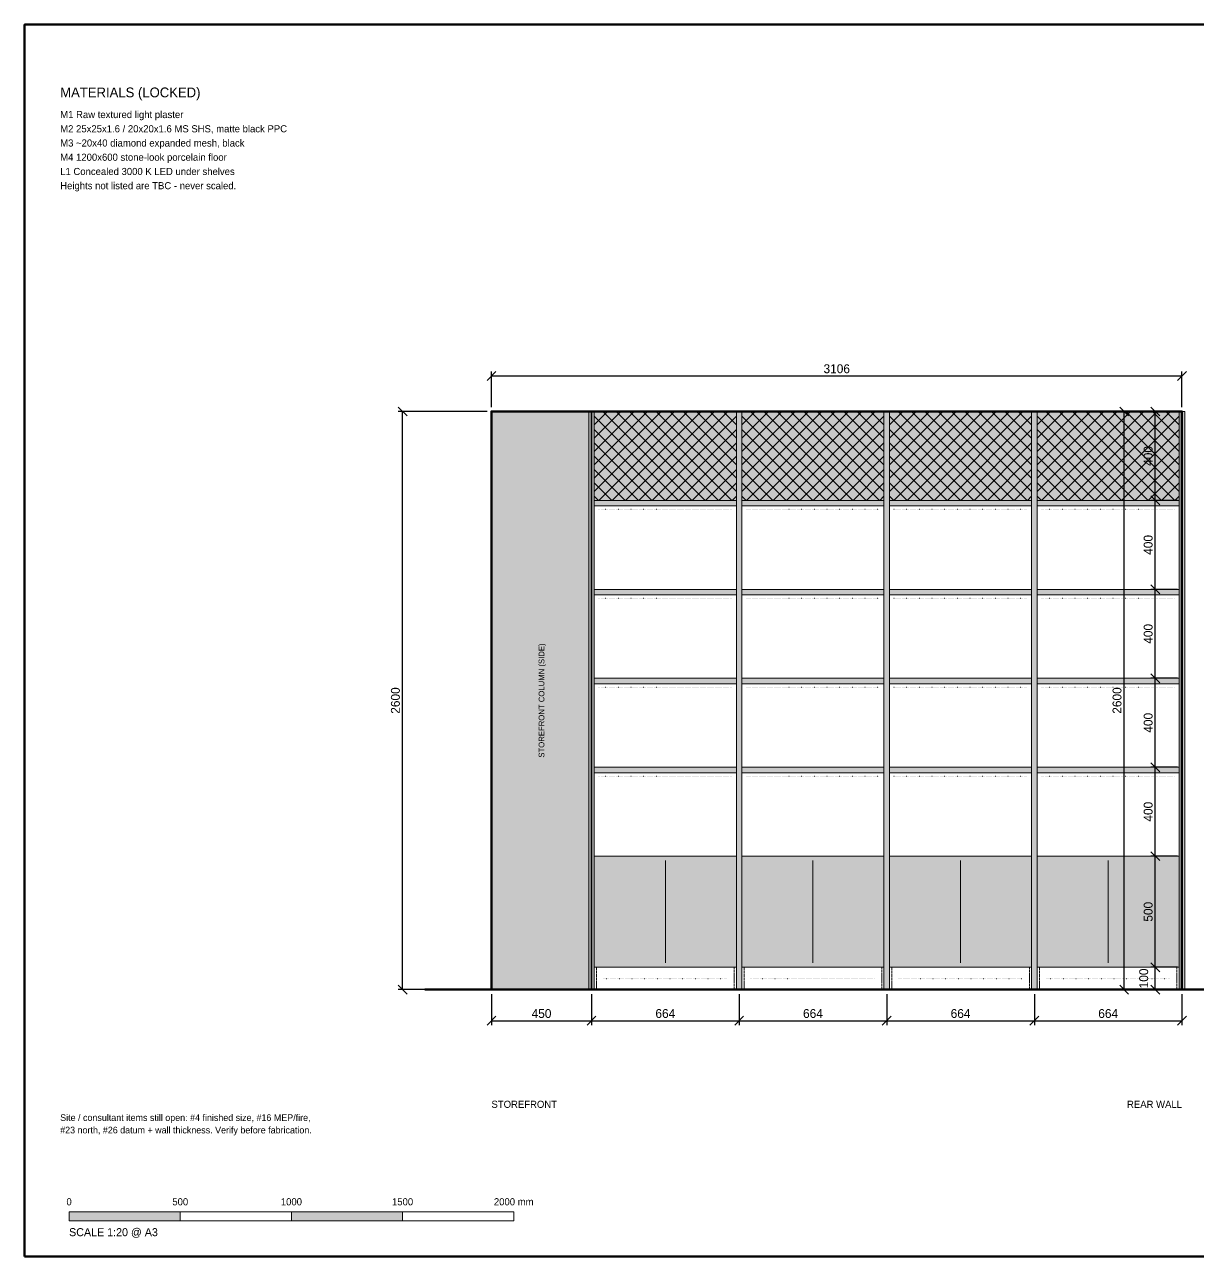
# Model space of a CAD drawing. Header units: millimetres. Extents: x 200 to 8200, y 200 to 5740.
# Drawn here: x 200 to 5480, y 200 to 5740 of the extents above; entities that cross this region are included whole.
import ezdxf
from ezdxf.enums import TextEntityAlignment as Align

# ---------------------------------------------------------------- set-up
doc = ezdxf.new("R2010")
doc.units = ezdxf.units.MM
doc.header["$LTSCALE"] = 10
doc.linetypes.add('DASHED', pattern=[1.524, 1.27, -0.254])
doc.linetypes.add('DOT', pattern=[0.508, 0, -0.508])
for name, color, linetype in [('A-DIMS', 4, 'Continuous'), ('A-FURN', 7, 'Continuous'), ('A-MESH', 7, 'Continuous'), ('A-SHEET', 7, 'Continuous'), ('A-TBC-CLOUD', 1, 'Continuous'), ('A-TEXT', 7, 'Continuous'), ('A-WALL', 8, 'Continuous'), ('E-LED', 7, 'Continuous')]:
    doc.layers.add(name, color=color, linetype=linetype)
doc.dimstyles.new('BF20', dxfattribs={"dimtxt": 40, "dimasz": 30, "dimexe": 20, "dimexo": 20, "dimgap": 12, "dimtad": 1, "dimdec": 0, "dimtsz": 20, "dimcen": 2.5, "dimazin": 3, "dimtfac": 1, "dimtmove": 0, "dimatfit": 3})

msp = doc.modelspace()

# ---------------------------------------------------------------- hatches: boundary and pattern name
at = {"layer": 'A-FURN'}
for points in [[(2300, 1400), (2750, 1400), (2750, 4000), (2300, 4000)], [(2737.5, 1400), (2762.5, 1400), (2762.5, 4000), (2737.5, 4000)], [(3401.5, 1400), (3426.5, 1400), (3426.5, 4000), (3401.5, 4000)], [(4065.5, 1400), (4090.5, 1400), (4090.5, 4000), (4065.5, 4000)], [(4729.5, 1400), (4754.5, 1400), (4754.5, 4000), (4729.5, 4000)], [(5393.5, 1400), (5418.5, 1400), (5418.5, 4000), (5393.5, 4000)], [(2762.5, 3575), (3401.5, 3575), (3401.5, 3600), (2762.5, 3600)], [(3426.5, 3575), (4065.5, 3575), (4065.5, 3600), (3426.5, 3600)], [(4090.5, 3575), (4729.5, 3575), (4729.5, 3600), (4090.5, 3600)], [(4754.5, 3575), (5393.5, 3575), (5393.5, 3600), (4754.5, 3600)], [(2762.5, 3175), (3401.5, 3175), (3401.5, 3200), (2762.5, 3200)], [(3426.5, 3175), (4065.5, 3175), (4065.5, 3200), (3426.5, 3200)], [(4090.5, 3175), (4729.5, 3175), (4729.5, 3200), (4090.5, 3200)], [(4754.5, 3175), (5393.5, 3175), (5393.5, 3200), (4754.5, 3200)], [(2762.5, 2775), (3401.5, 2775), (3401.5, 2800), (2762.5, 2800)], [(3426.5, 2775), (4065.5, 2775), (4065.5, 2800), (3426.5, 2800)], [(4090.5, 2775), (4729.5, 2775), (4729.5, 2800), (4090.5, 2800)], [(4754.5, 2775), (5393.5, 2775), (5393.5, 2800), (4754.5, 2800)], [(2762.5, 2375), (3401.5, 2375), (3401.5, 2400), (2762.5, 2400)], [(3426.5, 2375), (4065.5, 2375), (4065.5, 2400), (3426.5, 2400)], [(4090.5, 2375), (4729.5, 2375), (4729.5, 2400), (4090.5, 2400)], [(4754.5, 2375), (5393.5, 2375), (5393.5, 2400), (4754.5, 2400)], [(2762.5, 1500), (3401.5, 1500), (3401.5, 2000), (2762.5, 2000)], [(3426.5, 1500), (4065.5, 1500), (4065.5, 2000), (3426.5, 2000)], [(4090.5, 1500), (4729.5, 1500), (4729.5, 2000), (4090.5, 2000)], [(4754.5, 1500), (5393.5, 1500), (5393.5, 2000), (4754.5, 2000)]]:
    msp.add_hatch(color=8, dxfattribs=at).paths.add_polyline_path(points)
at = {"layer": 'A-MESH'}
for points in [[(2762.5, 3600), (3401.5, 3600), (3401.5, 4000), (2762.5, 4000)], [(3426.5, 3600), (4065.5, 3600), (4065.5, 4000), (3426.5, 4000)], [(4090.5, 3600), (4729.5, 3600), (4729.5, 4000), (4090.5, 4000)], [(4754.5, 3600), (5393.5, 3600), (5393.5, 4000), (4754.5, 4000)]]:
    msp.add_hatch(color=8, dxfattribs=at).paths.add_polyline_path(points)
at = {"layer": 'A-SHEET'}
for points in [[(400, 360), (900, 360), (900, 400), (400, 400)], [(1400, 360), (1900, 360), (1900, 400), (1400, 400)]]:
    msp.add_hatch(color=7, dxfattribs=at).paths.add_polyline_path(points)

# ---------------------------------------------------------------- linework, layer by layer
at = {"layer": 'A-FURN', "linetype": 'CONTINUOUS', "lineweight": 35}
msp.add_lwpolyline([(2300, 1400), (2750, 1400), (2750, 4000), (2300, 4000)], close=True, dxfattribs=at)
at = {"layer": 'A-FURN', "linetype": 'CONTINUOUS', "lineweight": 18}
for points in [[(2737.5, 1400), (2762.5, 1400), (2762.5, 4000), (2737.5, 4000)], [(3401.5, 1400), (3426.5, 1400), (3426.5, 4000), (3401.5, 4000)], [(4065.5, 1400), (4090.5, 1400), (4090.5, 4000), (4065.5, 4000)], [(4729.5, 1400), (4754.5, 1400), (4754.5, 4000), (4729.5, 4000)], [(5393.5, 1400), (5418.5, 1400), (5418.5, 4000), (5393.5, 4000)], [(2762.5, 3575), (3401.5, 3575), (3401.5, 3600), (2762.5, 3600)], [(3426.5, 3575), (4065.5, 3575), (4065.5, 3600), (3426.5, 3600)], [(4090.5, 3575), (4729.5, 3575), (4729.5, 3600), (4090.5, 3600)], [(4754.5, 3575), (5393.5, 3575), (5393.5, 3600), (4754.5, 3600)], [(2762.5, 3175), (3401.5, 3175), (3401.5, 3200), (2762.5, 3200)], [(3426.5, 3175), (4065.5, 3175), (4065.5, 3200), (3426.5, 3200)], [(4090.5, 3175), (4729.5, 3175), (4729.5, 3200), (4090.5, 3200)], [(4754.5, 3175), (5393.5, 3175), (5393.5, 3200), (4754.5, 3200)], [(2762.5, 2775), (3401.5, 2775), (3401.5, 2800), (2762.5, 2800)], [(3426.5, 2775), (4065.5, 2775), (4065.5, 2800), (3426.5, 2800)], [(4090.5, 2775), (4729.5, 2775), (4729.5, 2800), (4090.5, 2800)], [(4754.5, 2775), (5393.5, 2775), (5393.5, 2800), (4754.5, 2800)], [(2762.5, 2375), (3401.5, 2375), (3401.5, 2400), (2762.5, 2400)], [(3426.5, 2375), (4065.5, 2375), (4065.5, 2400), (3426.5, 2400)], [(4090.5, 2375), (4729.5, 2375), (4729.5, 2400), (4090.5, 2400)], [(4754.5, 2375), (5393.5, 2375), (5393.5, 2400), (4754.5, 2400)], [(2762.5, 1500), (3401.5, 1500), (3401.5, 2000), (2762.5, 2000)], [(3426.5, 1500), (4065.5, 1500), (4065.5, 2000), (3426.5, 2000)], [(4090.5, 1500), (4729.5, 1500), (4729.5, 2000), (4090.5, 2000)], [(4754.5, 1500), (5393.5, 1500), (5393.5, 2000), (4754.5, 2000)]]:
    msp.add_lwpolyline(points, close=True, dxfattribs=at)
at = {"layer": 'A-FURN', "linetype": 'CONTINUOUS', "lineweight": 13}
for points in [[(3082, 1520), (3082, 1980)], [(3746, 1520), (3746, 1980)], [(4410, 1520), (4410, 1980)], [(5074, 1520), (5074, 1980)]]:
    msp.add_lwpolyline(points, dxfattribs=at)
at = {"layer": 'A-FURN', "linetype": 'DASHED', "lineweight": 13}
for points in [[(2772.5, 1400), (3391.5, 1400), (3391.5, 1500), (2772.5, 1500)], [(3436.5, 1400), (4055.5, 1400), (4055.5, 1500), (3436.5, 1500)], [(4100.5, 1400), (4719.5, 1400), (4719.5, 1500), (4100.5, 1500)], [(4764.5, 1400), (5383.5, 1400), (5383.5, 1500), (4764.5, 1500)]]:
    msp.add_lwpolyline(points, close=True, dxfattribs=at)
at = {"layer": 'A-MESH', "linetype": 'CONTINUOUS', "lineweight": 18}
for points in [[(2762.5, 3600), (3401.5, 3600), (3401.5, 4000), (2762.5, 4000)], [(3426.5, 3600), (4065.5, 3600), (4065.5, 4000), (3426.5, 4000)], [(4090.5, 3600), (4729.5, 3600), (4729.5, 4000), (4090.5, 4000)], [(4754.5, 3600), (5393.5, 3600), (5393.5, 4000), (4754.5, 4000)]]:
    msp.add_lwpolyline(points, close=True, dxfattribs=at)
at = {"layer": 'A-MESH', "linetype": 'CONTINUOUS', "lineweight": 13}
for points in [[(2762.5, 4000), (2762.5, 4000)], [(2762.5, 3940), (2822.5, 4000)], [(2762.5, 3880), (2882.5, 4000)], [(2762.5, 3820), (2942.5, 4000)], [(2762.5, 3760), (3002.5, 4000)], [(2762.5, 3700), (3062.5, 4000)], [(2762.5, 3640), (3122.5, 4000)], [(2782.5, 3600), (3182.5, 4000)], [(3201.5, 3600), (2801.5, 4000)], [(2842.5, 3600), (3242.5, 4000)], [(3261.5, 3600), (2861.5, 4000)], [(2902.5, 3600), (3302.5, 4000)], [(3321.5, 3600), (2921.5, 4000)], [(2962.5, 3600), (3362.5, 4000)], [(3381.5, 3600), (2981.5, 4000)], [(3401.5, 3640), (3041.5, 4000)], [(3401.5, 3700), (3101.5, 4000)], [(3401.5, 3760), (3161.5, 4000)], [(3401.5, 3820), (3221.5, 4000)], [(3401.5, 3880), (3281.5, 4000)], [(3401.5, 3940), (3341.5, 4000)], [(3401.5, 4000), (3401.5, 4000)], [(3426.5, 4000), (3426.5, 4000)], [(3426.5, 3940), (3486.5, 4000)], [(3426.5, 3880), (3546.5, 4000)], [(3426.5, 3820), (3606.5, 4000)], [(3426.5, 3760), (3666.5, 4000)], [(3426.5, 3700), (3726.5, 4000)], [(3426.5, 3640), (3786.5, 4000)], [(3446.5, 3600), (3846.5, 4000)], [(3865.5, 3600), (3465.5, 4000)], [(3506.5, 3600), (3906.5, 4000)], [(3925.5, 3600), (3525.5, 4000)], [(3566.5, 3600), (3966.5, 4000)], [(3985.5, 3600), (3585.5, 4000)], [(3626.5, 3600), (4026.5, 4000)], [(4045.5, 3600), (3645.5, 4000)], [(4065.5, 3640), (3705.5, 4000)], [(4065.5, 3700), (3765.5, 4000)], [(4065.5, 3760), (3825.5, 4000)], [(4065.5, 3820), (3885.5, 4000)], [(4065.5, 3880), (3945.5, 4000)], [(4065.5, 3940), (4005.5, 4000)], [(4065.5, 4000), (4065.5, 4000)], [(4090.5, 4000), (4090.5, 4000)], [(4090.5, 3940), (4150.5, 4000)], [(4090.5, 3880), (4210.5, 4000)], [(4090.5, 3820), (4270.5, 4000)], [(4090.5, 3760), (4330.5, 4000)], [(4090.5, 3700), (4390.5, 4000)], [(4090.5, 3640), (4450.5, 4000)], [(4110.5, 3600), (4510.5, 4000)], [(4529.5, 3600), (4129.5, 4000)], [(4170.5, 3600), (4570.5, 4000)], [(4589.5, 3600), (4189.5, 4000)], [(4230.5, 3600), (4630.5, 4000)], [(4649.5, 3600), (4249.5, 4000)], [(4290.5, 3600), (4690.5, 4000)], [(4709.5, 3600), (4309.5, 4000)], [(4729.5, 3640), (4369.5, 4000)], [(4729.5, 3700), (4429.5, 4000)], [(4729.5, 3760), (4489.5, 4000)], [(4729.5, 3820), (4549.5, 4000)], [(4729.5, 3880), (4609.5, 4000)], [(4729.5, 3940), (4669.5, 4000)], [(4729.5, 4000), (4729.5, 4000)], [(4754.5, 4000), (4754.5, 4000)], [(4754.5, 3940), (4814.5, 4000)], [(4754.5, 3880), (4874.5, 4000)], [(4754.5, 3820), (4934.5, 4000)], [(4754.5, 3760), (4994.5, 4000)], [(4754.5, 3700), (5054.5, 4000)], [(4754.5, 3640), (5114.5, 4000)], [(4774.5, 3600), (5174.5, 4000)], [(5193.5, 3600), (4793.5, 4000)], [(4834.5, 3600), (5234.5, 4000)], [(5253.5, 3600), (4853.5, 4000)], [(4894.5, 3600), (5294.5, 4000)], [(5313.5, 3600), (4913.5, 4000)], [(4954.5, 3600), (5354.5, 4000)], [(5373.5, 3600), (4973.5, 4000)], [(5393.5, 3640), (5033.5, 4000)], [(5393.5, 3700), (5093.5, 4000)], [(5393.5, 3760), (5153.5, 4000)], [(5393.5, 3820), (5213.5, 4000)], [(5393.5, 3880), (5273.5, 4000)], [(5393.5, 3940), (5333.5, 4000)], [(5393.5, 4000), (5393.5, 4000)], [(3141.5, 3600), (2762.5, 3979)], [(3022.5, 3600), (3401.5, 3979)], [(3805.5, 3600), (3426.5, 3979)], [(3686.5, 3600), (4065.5, 3979)], [(4469.5, 3600), (4090.5, 3979)], [(4350.5, 3600), (4729.5, 3979)], [(5133.5, 3600), (4754.5, 3979)], [(5014.5, 3600), (5393.5, 3979)], [(3081.5, 3600), (2762.5, 3919)], [(3082.5, 3600), (3401.5, 3919)], [(3745.5, 3600), (3426.5, 3919)], [(3746.5, 3600), (4065.5, 3919)], [(4409.5, 3600), (4090.5, 3919)], [(4410.5, 3600), (4729.5, 3919)], [(5073.5, 3600), (4754.5, 3919)], [(5074.5, 3600), (5393.5, 3919)], [(3021.5, 3600), (2762.5, 3859)], [(3142.5, 3600), (3401.5, 3859)], [(3685.5, 3600), (3426.5, 3859)], [(3806.5, 3600), (4065.5, 3859)], [(4349.5, 3600), (4090.5, 3859)], [(4470.5, 3600), (4729.5, 3859)], [(5013.5, 3600), (4754.5, 3859)], [(5134.5, 3600), (5393.5, 3859)], [(2961.5, 3600), (2762.5, 3799)], [(3202.5, 3600), (3401.5, 3799)], [(3625.5, 3600), (3426.5, 3799)], [(3866.5, 3600), (4065.5, 3799)], [(4289.5, 3600), (4090.5, 3799)], [(4530.5, 3600), (4729.5, 3799)], [(4953.5, 3600), (4754.5, 3799)], [(5194.5, 3600), (5393.5, 3799)], [(2901.5, 3600), (2762.5, 3739)], [(3262.5, 3600), (3401.5, 3739)], [(3565.5, 3600), (3426.5, 3739)], [(3926.5, 3600), (4065.5, 3739)], [(4229.5, 3600), (4090.5, 3739)], [(4590.5, 3600), (4729.5, 3739)], [(4893.5, 3600), (4754.5, 3739)], [(5254.5, 3600), (5393.5, 3739)], [(2841.5, 3600), (2762.5, 3679)], [(3322.5, 3600), (3401.5, 3679)], [(3505.5, 3600), (3426.5, 3679)], [(3986.5, 3600), (4065.5, 3679)], [(4169.5, 3600), (4090.5, 3679)], [(4650.5, 3600), (4729.5, 3679)], [(4833.5, 3600), (4754.5, 3679)], [(5314.5, 3600), (5393.5, 3679)], [(2781.5, 3600), (2762.5, 3619)], [(3382.5, 3600), (3401.5, 3619)], [(3445.5, 3600), (3426.5, 3619)], [(4046.5, 3600), (4065.5, 3619)], [(4109.5, 3600), (4090.5, 3619)], [(4710.5, 3600), (4729.5, 3619)], [(4773.5, 3600), (4754.5, 3619)], [(5374.5, 3600), (5393.5, 3619)]]:
    msp.add_lwpolyline(points, dxfattribs=at)
at = {"layer": 'A-SHEET', "linetype": 'CONTINUOUS', "lineweight": 50}
msp.add_lwpolyline([(200, 200), (8200, 200), (8200, 5740), (200, 5740)], close=True, dxfattribs=at)
at = {"layer": 'A-SHEET', "linetype": 'CONTINUOUS', "lineweight": 18}
for points in [[(400, 360), (900, 360), (900, 400), (400, 400)], [(900, 360), (1400, 360), (1400, 400), (900, 400)], [(1400, 360), (1900, 360), (1900, 400), (1400, 400)], [(1900, 360), (2400, 360), (2400, 400), (1900, 400)]]:
    msp.add_lwpolyline(points, close=True, dxfattribs=at)
at = {"layer": 'A-WALL', "linetype": 'CONTINUOUS', "lineweight": 50}
msp.add_lwpolyline([(2300, 1400), (5406, 1400), (5406, 4000), (2300, 4000)], close=True, dxfattribs=at)
msp.add_lwpolyline([(2000, 1400), (5706, 1400)], dxfattribs=at)
at = {"layer": 'E-LED', "linetype": 'DOT', "lineweight": 25}
for points in [[(2782.5, 3560), (3381.5, 3560)], [(3446.5, 3560), (4045.5, 3560)], [(4110.5, 3560), (4709.5, 3560)], [(4774.5, 3560), (5373.5, 3560)], [(2782.5, 3160), (3381.5, 3160)], [(3446.5, 3160), (4045.5, 3160)], [(4110.5, 3160), (4709.5, 3160)], [(4774.5, 3160), (5373.5, 3160)], [(2782.5, 2760), (3381.5, 2760)], [(3446.5, 2760), (4045.5, 2760)], [(4110.5, 2760), (4709.5, 2760)], [(4774.5, 2760), (5373.5, 2760)], [(2782.5, 2360), (3381.5, 2360)], [(3446.5, 2360), (4045.5, 2360)], [(4110.5, 2360), (4709.5, 2360)], [(4774.5, 2360), (5373.5, 2360)], [(2802.5, 1450), (3361.5, 1450)], [(3466.5, 1450), (4025.5, 1450)], [(4130.5, 1450), (4689.5, 1450)], [(4794.5, 1450), (5353.5, 1450)]]:
    msp.add_lwpolyline(points, dxfattribs=at)

# ---------------------------------------------------------------- texts
at = {"layer": 'A-SHEET'}
for s, p in [('0', (400, 420)), ('500', (900, 420)), ('1000', (1400, 420)), ('1500', (1900, 420)), ('2000 mm', (2400, 420))]:
    msp.add_text(s, height=32, dxfattribs=at).set_placement(p, align=Align.BOTTOM_CENTER)
msp.add_text('SCALE 1:20 @ A3', height=36, dxfattribs=at).set_placement((400, 280), align=Align.BOTTOM_LEFT)
at = {"layer": 'A-TBC-CLOUD'}
for s, p in [('Site / consultant items still open: #4 finished size, #16 MEP/fire,', (360, 800)), ('#23 north, #26 datum + wall thickness. Verify before fabrication.', (360, 744))]:
    msp.add_text(s, height=30, dxfattribs=at).set_placement(p, align=Align.BOTTOM_LEFT)
at = {"layer": 'A-TEXT'}
for s, height, p in [('MATERIALS (LOCKED)', 44, (360, 5400)), ('M1 Raw textured light plaster', 32, (360, 5310)), ('M2 25x25x1.6 / 20x20x1.6 MS SHS, matte black PPC', 32, (360, 5246)), ('M3 ~20x40 diamond expanded mesh, black', 32, (360, 5182)), ('M4 1200x600 stone-look porcelain floor', 32, (360, 5118)), ('L1 Concealed 3000 K LED under shelves', 32, (360, 5054)), ('Heights not listed are TBC - never scaled.', 32, (360, 4990))]:
    msp.add_text(s, height=height, dxfattribs=at).set_placement(p, align=Align.BOTTOM_LEFT)
msp.add_text('STOREFRONT COLUMN (SIDE)', height=26, rotation=90, dxfattribs=at).set_placement((2525, 2700), align=Align.MIDDLE_CENTER)
msp.add_text('STOREFRONT', height=32, dxfattribs=at).set_placement((2300, 900), align=Align.TOP_LEFT)
msp.add_text('REAR WALL', height=32, dxfattribs=at).set_placement((5406, 900), align=Align.TOP_RIGHT)

# ---------------------------------------------------------------- dimensions: what is measured, and where the dimension line sits
at = {"layer": 'A-DIMS'}
for base, p1, p2 in [((2300, 4160), (2300, 4000), (5406, 4000)), ((2300, 1260), (2300, 1400), (2750, 1400)), ((2750, 1260), (2750, 1400), (3414, 1400)), ((3414, 1260), (3414, 1400), (4078, 1400)), ((4078, 1260), (4078, 1400), (4742, 1400)), ((4742, 1260), (4742, 1400), (5406, 1400))]:
    msp.add_linear_dim(base=base, p1=p1, p2=p2, dimstyle='BF20', dxfattribs=at).render()
for base, p1, p2 in [((1900, 1400), (2300, 1400), (2300, 4000)), ((5146, 1400), (5406, 1400), (5406, 4000)), ((5286, 3600), (5406, 3600), (5406, 4000)), ((5286, 3200), (5406, 3200), (5406, 3600)), ((5286, 2800), (5406, 2800), (5406, 3200)), ((5286, 2400), (5406, 2400), (5406, 2800)), ((5286, 2000), (5406, 2000), (5406, 2400)), ((5286, 1500), (5406, 1500), (5406, 2000)), ((5286, 1400), (5406, 1400), (5406, 1500))]:
    msp.add_linear_dim(base=base, p1=p1, p2=p2, angle=90, dimstyle='BF20', dxfattribs=at).render()

doc.saveas('drawing.dxf')
